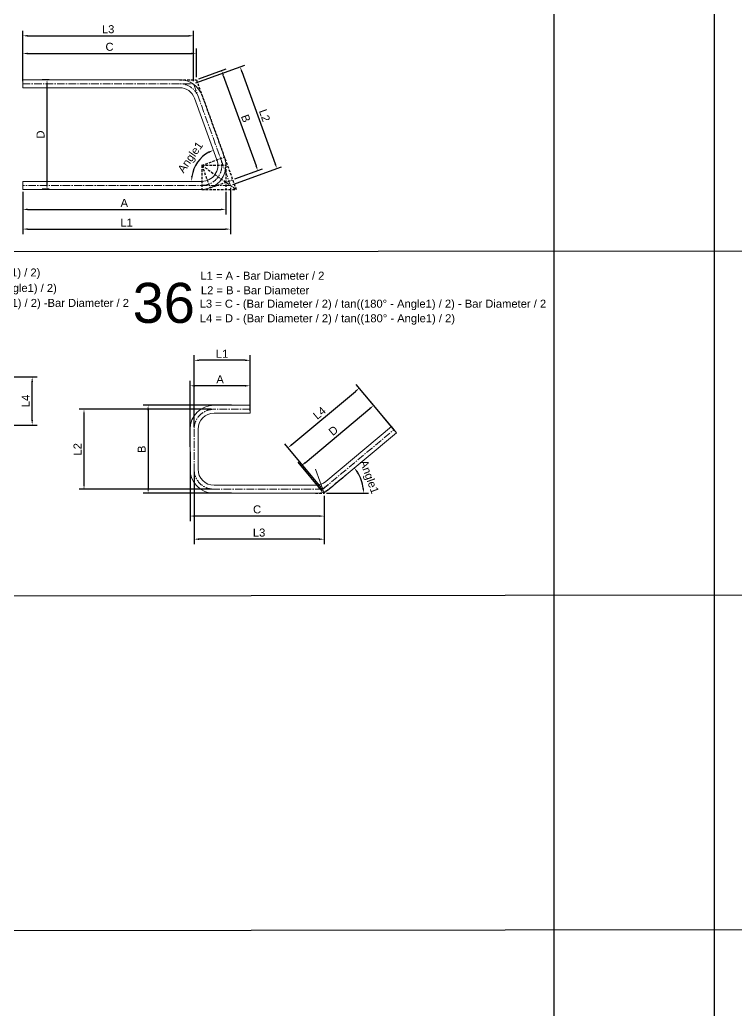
# Model space of a CAD drawing. Header units: metres. Extents: x 125 to 13754, y 1503 to 11930.
# Drawn here: x 4311 to 6101, y 6385 to 8860 of the extents above; entities that cross this region are included whole.
import ezdxf

# ---------------------------------------------------------------- set-up
doc = ezdxf.new("R2010")
doc.units = ezdxf.units.M
doc.linetypes.add('CENTER2', pattern=[28.575, 19.05, -3.175, 3.175, -3.175])
doc.linetypes.add('HIDDEN', pattern=[9.525, 6.35, -3.175])
doc.layers.add('Border', color=6, linetype='HIDDEN')
for name, color, linetype, lineweight in [('CL', 5, 'CENTER2', 0), ('D-STR-DIM', 7, 'Continuous', 0), ('Rebar', 7, 'Continuous', 20)]:
    doc.layers.add(name, color=color, linetype=linetype, lineweight=lineweight)
doc.styles.add('Arial', font='arial.ttf')
doc.dimstyles.new('Check', dxfattribs={"dimscale": 10, "dimtxt": 2, "dimasz": 1.25, "dimexe": 1.25, "dimexo": 0.625, "dimtad": 1, "dimtoh": 1, "dimdec": 1, "dimtxsty": 'Arial', "dimcen": 2.5, "dimclrd": 8, "dimclre": 8, "dimclrt": 1, "dimaunit": 1, "dimadec": 3, "dimazin": 0, "dimtfac": 1, "dimtdec": 1, "dimtix": 1, "dimtmove": 0, "dimatfit": 3, "dimfxl": 1, "dimarcsym": 0})
doc.dimstyles.new('D1-1', dxfattribs={"dimscale": 10, "dimtxt": 2, "dimasz": 1.25, "dimexe": 1.25, "dimexo": 0.625, "dimtad": 1, "dimdec": 1, "dimtxsty": 'Arial', "dimcen": 2.5, "dimclrd": 8, "dimclre": 8, "dimclrt": 4, "dimadec": 1, "dimazin": 0, "dimtfac": 1, "dimtdec": 1, "dimtix": 1, "dimtmove": 0, "dimatfit": 3, "dimfxl": 1, "dimarcsym": 0})

# ---------------------------------------------------------------- blocks, each defined once
blk = doc.blocks.new('*D43')
at = {"layer": 'D-STR-DIM', "color": 8, "lineweight": -2, "transparency": 16777216}
for p, q in [((4318.3, 8716.5), (4318.3, 8788.4)), ((4752.3, 8716.5), (4752.3, 8788.4)), ((4330.8, 8775.9), (4739.8, 8775.9))]:
    blk.add_line(p, q, dxfattribs=at)
at = {"layer": 'D-STR-DIM', "color": 8, "transparency": 16777216}
for points in [[(4330.8, 8778), (4330.8, 8773.8), (4318.3, 8775.9)], [(4739.8, 8778), (4739.8, 8773.8), (4752.3, 8775.9)]]:
    blk.add_solid(points, dxfattribs=at)
at = {"layer": 'Defpoints', "color": 0, "transparency": 16777216}
for p in [(4752.3, 8775.9), (4318.3, 8710.3), (4752.3, 8710.3)]:
    blk.add_point(p, dxfattribs=at)
at = {"layer": 'D-STR-DIM', "color": 4, "transparency": 16777216, "insert": (4535.3, 8792.5), "char_height": 20, "width": 18.878, "attachment_point": 5, "style": 'Arial'}
blk.add_mtext('C', dxfattribs=at)
blk = doc.blocks.new('*D44')
at = {"layer": 'D-STR-DIM', "color": 8, "lineweight": -2, "transparency": 16777216}
for p, q in [((4318.3, 8430.1), (4318.3, 8373.7)), ((4826, 8430.1), (4826, 8373.7)), ((4330.8, 8386.2), (4813.5, 8386.2))]:
    blk.add_line(p, q, dxfattribs=at)
at = {"layer": 'D-STR-DIM', "color": 8, "transparency": 16777216}
for points in [[(4330.8, 8388.3), (4330.8, 8384.1), (4318.3, 8386.2)], [(4813.5, 8388.3), (4813.5, 8384.1), (4826, 8386.2)]]:
    blk.add_solid(points, dxfattribs=at)
at = {"layer": 'Defpoints', "color": 0, "transparency": 16777216}
for p in [(4318.3, 8436.4), (4826, 8436.4), (4826, 8386.2)]:
    blk.add_point(p, dxfattribs=at)
at = {"layer": 'D-STR-DIM', "color": 4, "transparency": 16777216, "insert": (4572.1, 8402.5), "char_height": 20, "attachment_point": 5, "style": 'Arial'}
blk.add_mtext('A', dxfattribs=at)
blk = doc.blocks.new('*D45')
at = {"layer": 'D-STR-DIM', "color": 8, "lineweight": -2, "transparency": 16777216}
for p, q in [((4758.2, 8712.4), (4827, 8737.3)), ((4819.5, 8721.3), (4901.5, 8494.9)), ((4848.7, 8462.5), (4917.5, 8487.4))]:
    blk.add_line(p, q, dxfattribs=at)
at = {"layer": 'D-STR-DIM', "color": 8, "transparency": 16777216}
for points in [[(4821.5, 8722), (4817.6, 8720.6), (4815.3, 8733.1)], [(4903.5, 8495.7), (4899.6, 8494.2), (4905.8, 8483.2)]]:
    blk.add_solid(points, dxfattribs=at)
at = {"layer": 'Defpoints', "color": 0, "transparency": 16777216}
for p in [(4752.3, 8710.3), (4905.8, 8483.2), (4842.8, 8460.4)]:
    blk.add_point(p, dxfattribs=at)
at = {"layer": 'D-STR-DIM', "color": 4, "transparency": 16777216, "insert": (4875.8, 8613.7), "char_height": 20, "attachment_point": 5, "rotation": 289.9065, "style": 'Arial'}
blk.add_mtext('B', dxfattribs=at)
blk = doc.blocks.new('*D46')
at = {"layer": 'D-STR-DIM', "color": 8, "lineweight": -2, "transparency": 16777216}
blk.add_arc((4823, 8456.4), 82.8, 118.5666, 171.3399, dxfattribs=at)
at = {"layer": 'D-STR-DIM', "color": 8, "transparency": 16777216}
for points in [[(4782.6, 8531), (4784.3, 8527.2), (4794.8, 8534.2)], [(4743.2, 8468.7), (4739.1, 8469), (4740.2, 8456.4)]]:
    blk.add_solid(points, dxfattribs=at)
at = {"layer": 'Defpoints', "color": 0, "transparency": 16777216}
for p in [(4747.9, 8663.9), (4766.3, 8516.7), (4803.6, 8510), (4318.3, 8456.4), (4766, 8456.4)]:
    blk.add_point(p, dxfattribs=at)
at = {"layer": 'D-STR-DIM', "color": 4, "transparency": 16777216, "insert": (4739.5, 8515), "char_height": 20, "attachment_point": 5, "rotation": 54.9533, "style": 'Arial'}
blk.add_mtext('Angle1', dxfattribs=at)
blk = doc.blocks.new('*D47')
at = {"layer": 'D-STR-DIM', "color": 8, "lineweight": -2, "transparency": 16777216}
for p, q in [((4384.8, 8710.3), (4366.6, 8710.3)), ((4379.1, 8448.9), (4379.1, 8697.8)), ((4384.8, 8436.4), (4366.6, 8436.4))]:
    blk.add_line(p, q, dxfattribs=at)
at = {"layer": 'D-STR-DIM', "color": 8, "transparency": 16777216}
for points in [[(4377, 8697.8), (4381.1, 8697.8), (4379.1, 8710.3)], [(4377, 8448.9), (4381.1, 8448.9), (4379.1, 8436.4)]]:
    blk.add_solid(points, dxfattribs=at)
at = {"layer": 'Defpoints', "color": 0, "transparency": 16777216}
for p in [(4379.1, 8710.3), (4391.1, 8710.3), (4391.1, 8436.4)]:
    blk.add_point(p, dxfattribs=at)
at = {"layer": 'D-STR-DIM', "color": 4, "transparency": 16777216, "insert": (4362.8, 8573.3), "char_height": 20, "attachment_point": 5, "rotation": 90, "style": 'Arial'}
blk.add_mtext('D', dxfattribs=at)
blk = doc.blocks.new('*D67')
at = {"layer": 'D-STR-DIM', "color": 8, "lineweight": -2, "transparency": 16777216}
for p, q in [((4736.4, 7780.5), (4736.4, 7607.3)), ((5071.6, 7670.5), (5071.6, 7607.3)), ((5059.1, 7619.8), (4748.9, 7619.8))]:
    blk.add_line(p, q, dxfattribs=at)
at = {"layer": 'D-STR-DIM', "color": 8, "transparency": 16777216}
for points in [[(4748.9, 7621.9), (4748.9, 7617.7), (4736.4, 7619.8)], [(5059.1, 7621.9), (5059.1, 7617.7), (5071.6, 7619.8)]]:
    blk.add_solid(points, dxfattribs=at)
at = {"layer": 'Defpoints', "color": 0, "transparency": 16777216}
for p in [(4736.4, 7786.7), (5071.6, 7676.7), (4736.4, 7619.8)]:
    blk.add_point(p, dxfattribs=at)
at = {"layer": 'D-STR-DIM', "color": 4, "transparency": 16777216, "insert": (4904, 7636.4), "char_height": 20, "attachment_point": 5, "style": 'Arial'}
blk.add_mtext('C', dxfattribs=at)
blk = doc.blocks.new('*D69')
at = {"layer": 'D-STR-DIM', "color": 8, "lineweight": -2, "transparency": 16777216}
for p, q in [((4736.4, 7793), (4736.4, 7957.9)), ((4886.5, 7883), (4886.5, 7957.9)), ((4874, 7945.4), (4748.9, 7945.4))]:
    blk.add_line(p, q, dxfattribs=at)
at = {"layer": 'D-STR-DIM', "color": 8, "transparency": 16777216}
for points in [[(4748.9, 7947.5), (4748.9, 7943.3), (4736.4, 7945.4)], [(4874, 7947.5), (4874, 7943.3), (4886.5, 7945.4)]]:
    blk.add_solid(points, dxfattribs=at)
at = {"layer": 'Defpoints', "color": 0, "transparency": 16777216}
for p in [(4736.4, 7945.4), (4886.5, 7876.7), (4736.4, 7786.7)]:
    blk.add_point(p, dxfattribs=at)
at = {"layer": 'D-STR-DIM', "color": 4, "transparency": 16777216, "insert": (4811.5, 7961.7), "char_height": 20, "attachment_point": 5, "style": 'Arial'}
blk.add_mtext('A', dxfattribs=at)
blk = doc.blocks.new('*D68')
at = {"layer": 'D-STR-DIM', "color": 8, "lineweight": -2, "transparency": 16777216}
for p, q in [((4840.2, 7896.7), (4619.2, 7896.7)), ((4631.7, 7884.2), (4631.7, 7689.2)), ((4840.2, 7676.7), (4619.2, 7676.7))]:
    blk.add_line(p, q, dxfattribs=at)
at = {"layer": 'D-STR-DIM', "color": 8, "transparency": 16777216}
for points in [[(4629.7, 7884.2), (4633.8, 7884.2), (4631.7, 7896.7)], [(4629.7, 7689.2), (4633.8, 7689.2), (4631.7, 7676.7)]]:
    blk.add_solid(points, dxfattribs=at)
at = {"layer": 'Defpoints', "color": 0, "transparency": 16777216}
for p in [(4846.4, 7896.7), (4631.7, 7676.7), (4846.4, 7676.7)]:
    blk.add_point(p, dxfattribs=at)
at = {"layer": 'D-STR-DIM', "color": 4, "transparency": 16777216, "insert": (4615.5, 7786.7), "char_height": 20, "attachment_point": 5, "rotation": 90, "style": 'Arial'}
blk.add_mtext('B', dxfattribs=at)
blk = doc.blocks.new('*D70')
at = {"layer": 'D-STR-DIM', "color": 8, "lineweight": -2, "transparency": 16777216}
blk.add_line((5077.8, 7676.7), (5182.5, 7676.7), dxfattribs=at)
blk.add_arc((5071.6, 7676.7), 98.5, 7.2776, 32.6304, dxfattribs=at)
at = {"layer": 'D-STR-DIM', "color": 8, "transparency": 16777216}
for points in [[(5152.8, 7728.6), (5156.2, 7731.1), (5147.1, 7739.9)], [(5171.3, 7689.3), (5167.2, 7689.1), (5170, 7676.7)]]:
    blk.add_solid(points, dxfattribs=at)
at = {"layer": 'Defpoints', "color": 0, "transparency": 16777216}
for p in [(5252.5, 7828), (5167.4, 7699.4), (4951.3, 7676.7), (5053.4, 7676.7), (5085.5, 7688.4)]:
    blk.add_point(p, dxfattribs=at)
at = {"layer": 'D-STR-DIM', "color": 4, "transparency": 16777216, "insert": (5182.2, 7716.9), "char_height": 20, "attachment_point": 5, "rotation": 289.954, "style": 'Arial'}
blk.add_mtext('Angle1', dxfattribs=at)
blk = doc.blocks.new('*D71')
at = {"layer": 'D-STR-DIM', "color": 8, "lineweight": -2, "transparency": 16777216}
for p, q in [((5248.5, 7832.8), (5187.2, 7906)), ((5023.9, 7753.2), (5185.6, 7888.4)), ((5067.5, 7681.5), (5006.3, 7754.7))]:
    blk.add_line(p, q, dxfattribs=at)
at = {"layer": 'D-STR-DIM', "color": 8, "transparency": 16777216}
for points in [[(5184.3, 7890), (5187, 7886.8), (5195.2, 7896.4)], [(5022.6, 7754.8), (5025.3, 7751.6), (5014.3, 7745.1)]]:
    blk.add_solid(points, dxfattribs=at)
at = {"layer": 'Defpoints', "color": 0, "transparency": 16777216}
for p in [(5195.2, 7896.4), (5252.5, 7828), (5071.6, 7676.7)]:
    blk.add_point(p, dxfattribs=at)
at = {"layer": 'D-STR-DIM', "color": 4, "transparency": 16777216, "insert": (5094.4, 7833.3), "char_height": 20, "attachment_point": 5, "rotation": 39.908, "style": 'Arial'}
blk.add_mtext('D', dxfattribs=at)
blk = doc.blocks.new('*D141')
at = {"layer": 'D-STR-DIM', "color": 8, "lineweight": -2, "transparency": 16777216}
for p, q in [((4318.3, 8430.1), (4318.3, 8324.5)), ((4837.2, 8440.1), (4837.2, 8324.5)), ((4330.8, 8337), (4824.7, 8337))]:
    blk.add_line(p, q, dxfattribs=at)
at = {"layer": 'D-STR-DIM', "color": 8, "transparency": 16777216}
for points in [[(4330.8, 8339.1), (4330.8, 8335), (4318.3, 8337)], [(4824.7, 8339.1), (4824.7, 8335), (4837.2, 8337)]]:
    blk.add_solid(points, dxfattribs=at)
at = {"layer": 'Defpoints', "color": 0, "transparency": 16777216}
for p in [(4837.2, 8446.4), (4318.3, 8436.4), (4837.2, 8337)]:
    blk.add_point(p, dxfattribs=at)
at = {"layer": 'D-STR-DIM', "color": 1, "transparency": 16777216, "insert": (4577.8, 8353.3), "char_height": 20, "attachment_point": 5, "style": 'Arial'}
blk.add_mtext('L1', dxfattribs=at)
blk = doc.blocks.new('*D142')
at = {"layer": 'D-STR-DIM', "color": 8, "lineweight": -2, "transparency": 16777216}
for p, q in [((4751.2, 8702.4), (4873.3, 8746.6)), ((4865.8, 8730.6), (4949.2, 8500.2)), ((4843.1, 8448.5), (4965.2, 8492.7))]:
    blk.add_line(p, q, dxfattribs=at)
at = {"layer": 'D-STR-DIM', "color": 8, "transparency": 16777216}
for points in [[(4867.8, 8731.3), (4863.9, 8729.9), (4861.6, 8742.4)], [(4951.2, 8500.9), (4947.3, 8499.5), (4953.5, 8488.5)]]:
    blk.add_solid(points, dxfattribs=at)
at = {"layer": 'Defpoints', "color": 0, "transparency": 16777216}
for p in [(4745.3, 8700.3), (4953.5, 8488.5), (4837.2, 8446.4)]:
    blk.add_point(p, dxfattribs=at)
at = {"layer": 'D-STR-DIM', "color": 1, "transparency": 16777216, "insert": (4922.8, 8621), "char_height": 20, "attachment_point": 5, "rotation": 289.9065, "style": 'Arial'}
blk.add_mtext('L2', dxfattribs=at)
blk = doc.blocks.new('*D143')
at = {"layer": 'D-STR-DIM', "color": 8, "lineweight": -2, "transparency": 16777216}
for p, q in [((4318.3, 8706.5), (4318.3, 8832.6)), ((4330.8, 8820.1), (4732.8, 8820.1)), ((4745.3, 8706.5), (4745.3, 8832.6))]:
    blk.add_line(p, q, dxfattribs=at)
at = {"layer": 'D-STR-DIM', "color": 8, "transparency": 16777216}
for points in [[(4330.8, 8822.2), (4330.8, 8818), (4318.3, 8820.1)], [(4732.8, 8822.2), (4732.8, 8818), (4745.3, 8820.1)]]:
    blk.add_solid(points, dxfattribs=at)
at = {"layer": 'Defpoints', "color": 0, "transparency": 16777216}
for p in [(4745.3, 8820.1), (4318.3, 8700.3), (4745.3, 8700.3)]:
    blk.add_point(p, dxfattribs=at)
at = {"layer": 'D-STR-DIM', "color": 1, "transparency": 16777216, "insert": (4531.8, 8836.5), "char_height": 20, "attachment_point": 5, "style": 'Arial'}
blk.add_mtext('L3', dxfattribs=at)
blk = doc.blocks.new('*D253')
at = {"layer": 'D-STR-DIM', "color": 8, "lineweight": -2, "transparency": 16777216}
for p, q in [((5242, 7840.5), (5151.3, 7949)), ((4990.8, 7798.5), (5149.7, 7931.4)), ((5063.9, 7691.5), (4973.2, 7800))]:
    blk.add_line(p, q, dxfattribs=at)
at = {"layer": 'D-STR-DIM', "color": 8, "transparency": 16777216}
for points in [[(5148.4, 7933), (5151, 7929.8), (5159.3, 7939.4)], [(4989.4, 7800.1), (4992.1, 7796.9), (4981.2, 7790.4)]]:
    blk.add_solid(points, dxfattribs=at)
at = {"layer": 'Defpoints', "color": 0, "transparency": 16777216}
for p in [(5159.3, 7939.4), (5246.1, 7835.7), (5067.9, 7686.7)]:
    blk.add_point(p, dxfattribs=at)
at = {"layer": 'D-STR-DIM', "color": 1, "transparency": 16777216, "insert": (5059.8, 7877.4), "char_height": 20, "width": 476.09, "attachment_point": 5, "rotation": 39.908, "style": 'Arial'}
blk.add_mtext('L4', dxfattribs=at)
blk = doc.blocks.new('*D254')
at = {"layer": 'D-STR-DIM', "color": 8, "lineweight": -2, "transparency": 16777216}
for p, q in [((4746.4, 7730.5), (4746.4, 7549.5)), ((5071.6, 7670.5), (5071.6, 7549.5)), ((5059.1, 7562), (4758.9, 7562))]:
    blk.add_line(p, q, dxfattribs=at)
at = {"layer": 'D-STR-DIM', "color": 8, "transparency": 16777216}
for points in [[(4758.9, 7564.1), (4758.9, 7559.9), (4746.4, 7562)], [(5059.1, 7564.1), (5059.1, 7559.9), (5071.6, 7562)]]:
    blk.add_solid(points, dxfattribs=at)
at = {"layer": 'Defpoints', "color": 0, "transparency": 16777216}
for p in [(4746.4, 7736.7), (5071.6, 7676.7), (4746.4, 7562)]:
    blk.add_point(p, dxfattribs=at)
at = {"layer": 'D-STR-DIM', "color": 1, "transparency": 16777216, "insert": (4909, 7578.4), "char_height": 20, "attachment_point": 5, "style": 'Arial'}
blk.add_mtext('L3 ', dxfattribs=at)
blk = doc.blocks.new('*D255')
at = {"layer": 'D-STR-DIM', "color": 8, "lineweight": -2, "transparency": 16777216}
for p, q in [((4790.2, 7886.7), (4459, 7886.7)), ((4471.5, 7699.2), (4471.5, 7874.2)), ((4790.2, 7686.7), (4459, 7686.7))]:
    blk.add_line(p, q, dxfattribs=at)
at = {"layer": 'D-STR-DIM', "color": 8, "transparency": 16777216}
for points in [[(4469.5, 7874.2), (4473.6, 7874.2), (4471.5, 7886.7)], [(4469.5, 7699.2), (4473.6, 7699.2), (4471.5, 7686.7)]]:
    blk.add_solid(points, dxfattribs=at)
at = {"layer": 'Defpoints', "color": 0, "transparency": 16777216}
for p in [(4471.5, 7886.7), (4796.4, 7886.7), (4796.4, 7686.7)]:
    blk.add_point(p, dxfattribs=at)
at = {"layer": 'D-STR-DIM', "color": 1, "transparency": 16777216, "insert": (4455.3, 7786.7), "char_height": 20, "attachment_point": 5, "rotation": 90, "style": 'Arial'}
blk.add_mtext('L2 ', dxfattribs=at)
blk = doc.blocks.new('*D256')
at = {"layer": 'D-STR-DIM', "color": 8, "lineweight": -2, "transparency": 16777216}
for p, q in [((4746.4, 7843), (4746.4, 8021.6)), ((4886.5, 7893), (4886.5, 8021.6)), ((4874, 8009.1), (4758.9, 8009.1))]:
    blk.add_line(p, q, dxfattribs=at)
at = {"layer": 'D-STR-DIM', "color": 8, "transparency": 16777216}
for points in [[(4758.9, 8011.1), (4758.9, 8007), (4746.4, 8009.1)], [(4874, 8011.1), (4874, 8007), (4886.5, 8009.1)]]:
    blk.add_solid(points, dxfattribs=at)
at = {"layer": 'Defpoints', "color": 0, "transparency": 16777216}
for p in [(4746.4, 8009.1), (4886.5, 7886.7), (4746.4, 7836.7)]:
    blk.add_point(p, dxfattribs=at)
at = {"layer": 'D-STR-DIM', "color": 1, "transparency": 16777216, "insert": (4816.5, 8025.4), "char_height": 20, "attachment_point": 5, "style": 'Arial'}
blk.add_mtext('L1', dxfattribs=at)
blk = doc.blocks.new('*D297')
at = {"layer": 'D-STR-DIM', "color": 8, "lineweight": -2, "transparency": 16777216}
for p, q in [((4195.6, 7967.5), (4354.4, 7967.5)), ((4341.9, 7859.8), (4341.9, 7955)), ((4145.6, 7847.3), (4354.4, 7847.3))]:
    blk.add_line(p, q, dxfattribs=at)
at = {"layer": 'D-STR-DIM', "color": 8, "transparency": 16777216}
for points in [[(4339.9, 7955), (4344, 7955), (4341.9, 7967.5)], [(4339.9, 7859.8), (4344, 7859.8), (4341.9, 7847.3)]]:
    blk.add_solid(points, dxfattribs=at)
at = {"layer": 'Defpoints', "color": 0, "transparency": 16777216}
for p in [(4189.3, 7967.5), (4341.9, 7967.5), (4139.3, 7847.3)]:
    blk.add_point(p, dxfattribs=at)
at = {"layer": 'D-STR-DIM', "color": 1, "transparency": 16777216, "insert": (4325.7, 7907.4), "char_height": 20, "attachment_point": 5, "rotation": 90, "style": 'Arial'}
blk.add_mtext('L4', dxfattribs=at)

msp = doc.modelspace()

# ---------------------------------------------------------------- linework, layer by layer
for p, q in [((5645.5, 11321.67), (5645.5, 1503.29)), ((6046.99, 1503.29), (6046.99, 11322.27)), ((125.39, 8276), (13753.94, 8291.2)), ((125.39, 7416.21), (13753.94, 7431.41)), ((125.39, 6579.66), (13753.94, 6594.86))]:
    msp.add_line(p, q)
at = {"layer": 'Border'}
for p, q in [((4710.24, 8710.26), (4752.33, 8710.26)), ((4752.33, 8710.26), (4851.51, 8436.38)), ((4765.96, 8496.38), (4822.38, 8516.81)), ((4765.96, 8496.38), (4765.96, 8436.38)), ((4765.96, 8496.38), (4851.51, 8436.38)), ((4765.96, 8496.38), (4825.96, 8496.38)), ((4765.96, 8496.38), (4786.39, 8439.96)), ((4825.96, 8496.38), (4825.96, 8436.38)), ((4786.39, 8439.96), (4842.81, 8460.39)), ((4765.96, 8436.38), (4851.51, 8436.38)), ((5125.29, 7721.66), (5071.56, 7676.72)), ((5049.78, 7676.72), (5071.56, 7676.72))]:
    msp.add_line(p, q, dxfattribs=at)
at = {"layer": 'CL'}
for p, q in [((4318.3, 8700.26), (4745.31, 8700.26)), ((4745.31, 8700.26), (4837.25, 8446.38)), ((4837.25, 8446.38), (4318.3, 8446.38)), ((4886.49, 7886.72), (4796.41, 7886.72)), ((4746.41, 7836.72), (4746.41, 7736.72)), ((5067.93, 7686.72), (5246.05, 7835.69)), ((5067.93, 7686.72), (4796.41, 7686.72))]:
    msp.add_line(p, q, dxfattribs=at)
for centre, start, end in [((4710.24, 8650.26), 19.90651, 90), ((4765.96, 8496.38), 270, 19.90651), ((4796.41, 7836.72), 90, 180), ((4796.41, 7736.72), 180, 270), ((5049.78, 7736.72), 270, 309.90796)]:
    msp.add_arc(centre, 50, start, end, dxfattribs=at)
at = {"layer": 'Rebar'}
for p, q in [((4710.24, 8710.26), (4318.3, 8710.26)), ((4318.3, 8690.26), (4318.3, 8710.26)), ((4318.3, 8690.26), (4710.24, 8690.26)), ((4803.57, 8510), (4747.85, 8663.88)), ((4766.66, 8670.69), (4822.38, 8516.81)), ((4765.96, 8456.38), (4318.3, 8456.38)), ((4318.3, 8436.38), (4318.3, 8456.38)), ((4765.96, 8436.38), (4318.3, 8436.38)), ((4736.41, 7736.72), (4736.41, 7836.72)), ((4756.41, 7836.72), (4756.41, 7736.72)), ((5239.64, 7843.36), (5075.45, 7706.04)), ((5085.48, 7688.37), (5252.46, 7828.02)), ((5239.64, 7843.36), (5252.47, 7828.03)), ((4746.41, 7736.72), (4746.41, 7681.19)), ((4796.41, 7686.72), (4746.41, 7686.72))]:
    msp.add_line(p, q, dxfattribs=at)
for points in [[(4796.41, 7896.72), (4886.49, 7896.72), (4886.49, 7876.72), (4796.41, 7876.72)], [(5049.79, 7736.72), (5071.56, 7676.72)], [(4796.41, 7696.72), (5049.78, 7696.72)], [(5049.78, 7676.72), (4796.41, 7676.72)]]:
    msp.add_lwpolyline(points, dxfattribs=at)
for centre, radius, start, end in [((4710.24, 8650.26), 60, 19.90651, 90), ((4710.24, 8650.26), 40, 19.90651, 90), ((4765.96, 8496.38), 60, 270, 19.90651), ((4765.96, 8496.38), 40, 270, 19.90651), ((4796.41, 7836.72), 60, 90, 180), ((4796.41, 7836.72), 40, 90, 180), ((4796.41, 7736.72), 60, 180, 270), ((4796.41, 7736.72), 40, 180, 270), ((5049.79, 7736.72), 40, 270, 309.90796), ((5053.41, 7726.72), 50, 270, 309.90796)]:
    msp.add_arc(centre, radius, start, end, dxfattribs=at)

# ---------------------------------------------------------------- texts
at = {"layer": 'Rebar', "style": 'Arial'}
msp.add_text('36', height=100, dxfattribs=at).set_placement((4593.11, 8102.64))
at = {"layer": 'Rebar', "color": 0, "char_height": 20, "attachment_point": 5, "style": 'Arial'}
for s, insert in [('L1 = A - (Bar Diameter / 2) / tan((180° - Angle1) / 2)', (4044.38, 8225.54)), ('L1 = A - Bar Diameter / 2', (4917.26, 8220.38)), ('L2 = B - 2 * (Bar Diameter / 2) / tan((180° - Angle1) / 2)', (4064.57, 8186.86)), ('L2 = B - Bar Diameter ', (4899.05, 8183.97)), ('L3 = C - (Bar Diameter / 2) / tan((180° - Angle1) / 2) -Bar Diameter / 2 ', (4154.71, 8149.46)), ('L3 = C - (Bar Diameter / 2) / tan((180° - Angle1) / 2) - Bar Diameter / 2', (5193.4, 8147.56)), ('L4 = D - (Bar Diameter / 2) / tan((180° - Angle1) / 2)', (5079.69, 8111.14))]:
    msp.add_mtext(s, dxfattribs=dict(at, insert=insert))

# ---------------------------------------------------------------- dimensions: what is measured, and where the dimension line sits
at = {"layer": 'D-STR-DIM'}
for base, p1, p2, text, dimstyle, picture, middle in [((4745.31, 8820.07), (4318.3, 8700.26), (4745.31, 8700.26), 'L3', 'Check', '*D143', (4531.81, 8836.54)), ((4752.33, 8775.91), (4318.3, 8710.26), (4752.33, 8710.26), 'C', 'D1-1', '*D43', (4535.32, 8792.5)), ((4837.25, 8337.03), (4318.3, 8436.38), (4837.25, 8446.38), 'L1', 'Check', '*D141', (4577.78, 8353.33)), ((4825.96, 8386.23), (4318.3, 8436.38), (4825.96, 8436.38), 'A', 'D1-1', '*D44', (4572.13, 8402.48)), ((4746.41, 8009.06), (4886.49, 7886.72), (4746.41, 7836.72), 'L1', 'Check', '*D256', (4816.45, 8025.35)), ((4746.41, 7561.97), (5071.56, 7676.72), (4746.41, 7736.72), 'L3 ', 'Check', '*D254', (4908.99, 7578.44))]:
    dim = msp.add_linear_dim(base=base, p1=p1, p2=p2, text=text, dimstyle=dimstyle, dxfattribs=at)
    dim.commit()
    dim.dimension.update_dxf_attribs({"geometry": picture, "text_midpoint": middle})
for p1, p2, distance, text, dimstyle, picture, middle in [((4745.31, 8700.26), (4837.25, 8446.38), 123.63, 'L2', 'Check', '*D142', (4922.84, 8620.96)), ((4752.33, 8710.26), (4842.81, 8460.39), 66.96, 'B', 'D1-1', '*D45', (4875.81, 8613.66)), ((5067.93, 7686.72), (5246.05, 7835.69), 135.22, 'L4', 'Check', '*D253', (5059.81, 7877.4)), ((5071.56, 7676.72), (5252.46, 7828.02), 89.21, 'D', 'D1-1', '*D71', (5094.35, 7833.26))]:
    dim = msp.add_aligned_dim(p1=p1, p2=p2, distance=distance, text=text, dimstyle=dimstyle, dxfattribs=at)
    dim.commit()
    dim.dimension.update_dxf_attribs({"geometry": picture, "text_midpoint": middle})
for base, p1, p2, angle, text, dimstyle, picture, middle in [((4379.05, 8710.26), (4391.08, 8436.38), (4391.08, 8710.26), 90, 'D', 'D1-1', '*D47', (4362.8, 8573.32)), ((4736.41, 7945.4), (4886.49, 7876.72), (4736.41, 7786.72), 180, 'A', 'D1-1', '*D69', (4811.45, 7961.65)), ((4341.94, 7967.47), (4139.31, 7847.34), (4189.31, 7967.47), 90, 'L4', 'Check', '*D297', (4325.69, 7907.4)), ((4631.74, 7676.72), (4846.41, 7896.72), (4846.41, 7676.72), 90, 'B', 'D1-1', '*D68', (4615.49, 7786.72)), ((4471.55, 7886.72), (4796.41, 7686.72), (4796.41, 7886.72), 90, 'L2 ', 'Check', '*D255', (4455.26, 7786.72)), ((4736.41, 7619.78), (5071.56, 7676.72), (4736.41, 7786.72), 180, 'C', 'D1-1', '*D67', (4903.99, 7636.37))]:
    dim = msp.add_linear_dim(base=base, p1=p1, p2=p2, angle=angle, text=text, dimstyle=dimstyle, dxfattribs=at)
    dim.commit()
    dim.dimension.update_dxf_attribs({"geometry": picture, "text_midpoint": middle})
for base, line1, line2, picture, middle in [((4766.25, 8516.65), ((4803.57, 8510), (4747.85, 8663.88)), ((4765.96, 8456.38), (4318.3, 8456.38)), '*D46', (4739.48, 8514.96)), ((5167.39, 7699.38), ((5085.48, 7688.37), (5252.46, 7828.02)), ((4951.31, 7676.72), (5053.41, 7676.72)), '*D70', (5182.2, 7716.89))]:
    dim = msp.add_angular_dim_2l(base=base, line1=line1, line2=line2, text='Angle1', dimstyle='D1-1', dxfattribs=at)
    dim.commit()
    dim.dimension.update_dxf_attribs({"geometry": picture, "text_midpoint": middle})

doc.saveas('drawing.dxf')
